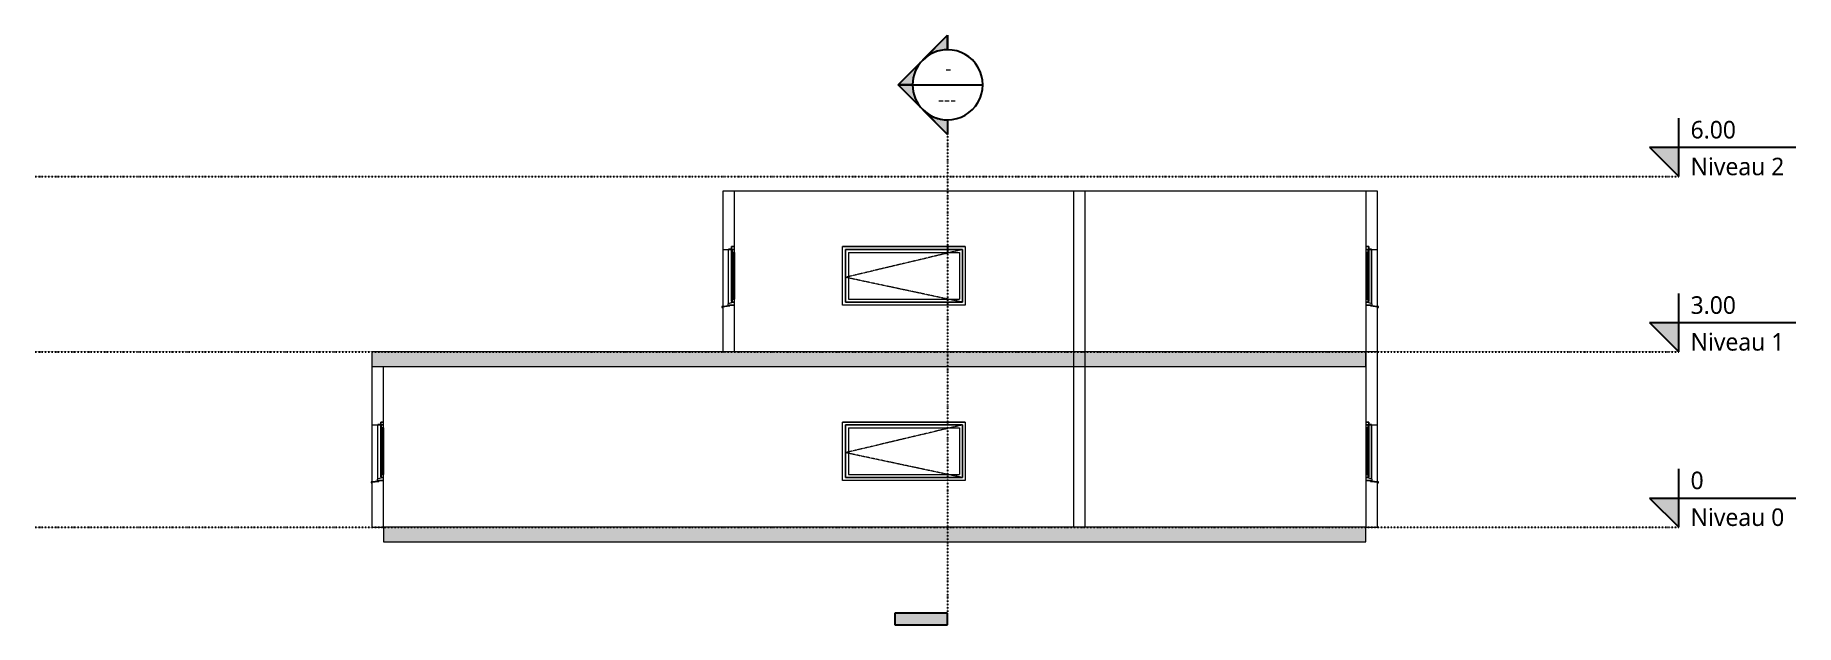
# Model space of a CAD drawing. Header units: millimetres. Extents: x -21350 to 8766, y -1669 to 8418.
import ezdxf

# ---------------------------------------------------------------- set-up
doc = ezdxf.new("R2010")
doc.units = ezdxf.units.MM
doc.linetypes.add('Centre', pattern=[12.499999999999998, 2.5, -1.874999999999999, 6.25, -1.874999999999999])
doc.linetypes.add('Tiret point', pattern=[6.249999999999998, 2.5, -1.874999999999999, 0, -1.874999999999999])
for name, color, linetype, lineweight in [('A-FLOR', 192, 'Continuous', 13), ('A-FLOR-LEVL', 51, 'Continuous', 30), ('A-FLOR-PATT', 8, 'Continuous', 13), ('A-GLAZ', 151, 'Continuous', 13), ('A-GLAZ-SILL', 1, 'Continuous', 13), ('A-WALL', 113, 'Continuous', 13), ('G-ANNO-SYMB', 111, 'Continuous', 30)]:
    doc.layers.add(name, color=color, linetype=linetype, lineweight=lineweight)
doc.styles.add('Trebuchet MS', font='trebuc.ttf', dxfattribs={"height": 299.9999999999996})
doc.styles.add('Trebuchet MS_1', font='trebuc.ttf', dxfattribs={"height": 249.9999999999997})
pattern_1 = [(50, (-7291.786, 2750), (728.7365011075199, -63.75582262483607), [76.2, -838.2]), (355, (-7291.786, 2750), (-140.9716152248045, 764.227602585715), [60.96, -670.56]), (100.451, (-7231.058000000001, 2744.687), (587.7700066638369, 700.4667512811675), [64.76, -712.36]), (46.184, (-7291.786, 2953.2), (1084.316239662759, -168.1709612287867), [114.3, -1257.3]), (96.636, (-7201.425999999999, 2939.186), (949.6099128555584, 989.7098464133105), [97.14, -1068.54]), (351.184, (-7291.786, 2953.2), (949.620552888774, 989.7011531044203), [91.44, -1005.84]), (21, (-7190.186, 2902.4), (606.4578690252075, -409.0605652741464), [76.2, -838.2]), (326, (-7190.186, 2902.4), (247.208340968463, 736.752917204011), [60.96, -670.56]), (71.45100000000001, (-7139.648, 2868.312), (853.6682507774541, 327.6854711435369), [64.76, -712.36]), (37.5, (-7291.786, 2750), (12.35469342532113, 338.2201185742302), [33.528, -628.9039999999999, 33.528, -647.1919999999999, -673.1]), (37.5, (-7291.786, 2750), (12.35469342532113, 338.2201185742302), [-1343.152, 33.528, -639.5719999999999]), (7.499999999999999, (-7291.786, 2750), (267.2788744354337, 400.7221270887441), [33.528, -354.584, 33.528, -613.6639999999999, -256.54]), (7.499999999999999, (-7291.786, 2750), (267.2788744354337, 400.7221270887441), [-1035.304, 33.528, -223.012]), (327.5, (-7518.354000000001, 2750), (542.363331518853, -22.91534459201296), [33.528, -220.472, 33.528, -758.952, -1051.56]), (327.5, (-7518.354000000001, 2750), (542.363331518853, -22.91534459201296), [-1046.48, 33.528, -1018.032]), (317.5, (-7619.954000000001, 2750), (592.5169587678777, 101.7071067647935), [33.528, -296.672, 33.528, -492.7599999999999, -746.76]), (317.5, (-7619.954000000001, 2750), (592.5169587678777, 101.7071067647935), [-856.488, 33.528, -713.2319999999999])]

# ---------------------------------------------------------------- blocks, each defined once
blk = doc.blocks.new('1 Vantail - Droit - 0_60 m x 0_95 m - Appui en aluminium _2_00m large_-255854-Coupe 3')
at = {"layer": 'A-GLAZ', "lineweight": 9}
for p, q in [((-15439.55381009141, 1759.999999999981), (-15489.55381009141, 1759.999999999981)), ((-15489.55381009141, 1759.999999999981), (-15489.55381009141, 1749.999999999981)), ((-15489.55381009141, 1749.999999999981), (-15439.55381009141, 1749.999999999981)), ((-15489.55381009141, 825.9786828647127), (-15489.55381009141, 1749.999999999981)), ((-15439.55381009141, 1749.999999999981), (-15439.55381009141, 1759.999999999981))]:
    blk.add_line(p, q, dxfattribs=at)
at = {"layer": 'A-GLAZ'}
for p, q in [((-15439.55381009141, 1799.99999999998), (-15439.55381009141, 1734.99999999998)), ((-15389.55381009141, 1799.999999999981), (-15439.55381009141, 1799.99999999998)), ((-15439.55381009141, 1734.99999999998), (-15429.55381009141, 1734.99999999998)), ((-15439.55381009141, 864.9999999999804), (-15439.55381009141, 1734.99999999998)), ((-15389.55381009139, 1749.999999999981), (-15429.55381009138, 1749.999999999981)), ((-15429.55381009138, 1749.999999999981), (-15429.55381009138, 1699.999999999982)), ((-15429.55381009141, 1734.99999999998), (-15429.55381009141, 1749.999999999981)), ((-15429.55381009141, 1749.999999999981), (-15389.55381009141, 1749.999999999981)), ((-15429.55381009138, 1699.999999999982), (-15389.55381009139, 1699.999999999982)), ((-15429.55381009138, 1699.999999999981), (-15429.55381009138, 899.9999999999801)), ((-15415.5538100914, 1699.999999999981), (-15415.5538100914, 899.9999999999804)), ((-15403.5538100914, 1699.999999999981), (-15415.5538100914, 1699.999999999981)), ((-15403.5538100914, 899.9999999999804), (-15403.5538100914, 1699.999999999981)), ((-15389.55381009141, 1749.999999999981), (-15389.55381009141, 1799.999999999981)), ((-15389.55381009139, 1699.999999999982), (-15389.55381009139, 1749.999999999981)), ((-15389.55381009138, 1699.999999999981), (-15389.55381009138, 899.9999999999801)), ((-15439.55381009141, 839.3761424862697), (-15499.55381009137, 823.2991909404146)), ((-15499.55381009137, 823.2991909404146), (-15499.55381009137, 794.9999999999808)), ((-15499.55381009137, 794.9999999999808), (-15489.55381009136, 794.9999999999808)), ((-15489.55381009136, 799.9999999999809), (-15389.55381009141, 799.9999999999809)), ((-15489.55381009136, 794.9999999999808), (-15489.55381009136, 799.9999999999809)), ((-15429.55381009141, 864.9999999999804), (-15439.55381009141, 864.9999999999804)), ((-15439.55381009141, 864.9999999999804), (-15439.55381009141, 839.3761424862697)), ((-15389.55381009139, 899.9999999999801), (-15429.55381009138, 899.9999999999801)), ((-15429.55381009138, 899.9999999999801), (-15429.55381009138, 849.9999999999806)), ((-15429.55381009141, 849.9999999999809), (-15429.55381009141, 864.9999999999804)), ((-15429.55381009138, 849.9999999999806), (-15389.55381009139, 849.9999999999806)), ((-15389.55381009141, 849.9999999999809), (-15429.55381009141, 849.9999999999809)), ((-15415.5538100914, 899.9999999999804), (-15403.5538100914, 899.9999999999804)), ((-15389.55381009139, 849.9999999999806), (-15389.55381009139, 899.9999999999801)), ((-15389.55381009141, 799.9999999999809), (-15389.55381009141, 849.9999999999809))]:
    blk.add_line(p, q, dxfattribs=at)
at = {"layer": 'A-GLAZ-SILL'}
for p, q in [((-15474.55381009145, 789.7296905869786), (-15604.55381009238, 776.0661400023423)), ((-15604.55381009238, 776.0661400023423), (-15604.55381009238, 760.5104235264469)), ((-15604.55381009238, 760.5104235264469), (-15599.55381009238, 761.035944702775)), ((-15599.55381009238, 771.3364494153534), (-15469.55381009144, 784.9999999999895)), ((-15599.55381009238, 761.035944702775), (-15599.55381009238, 771.3364494153534)), ((-15469.55381009144, 799.9999999999809), (-15474.55381009145, 799.9999999999809)), ((-15474.55381009145, 799.9999999999809), (-15474.55381009145, 789.7296905869786)), ((-15469.55381009144, 784.9999999999895), (-15469.55381009144, 799.9999999999809))]:
    blk.add_line(p, q, dxfattribs=at)
blk = doc.blocks.new('1 Vantail - Droit - 0_60 m x 0_95 m - Appui en aluminium _2_00m large_-V1-Coupe 3')
at = {"layer": 'A-GLAZ'}
for p, q in [((1460.446189908584, 1799.999999999981), (1410.446189908585, 1799.99999999998)), ((1410.446189908585, 1799.99999999998), (1410.446189908585, 1749.999999999981)), ((1410.446189908564, 1749.999999999981), (1410.446189908564, 1699.999999999982)), ((1450.44618990856, 1749.999999999981), (1410.446189908564, 1749.999999999981)), ((1410.446189908585, 1749.999999999981), (1450.446189908584, 1749.999999999981)), ((1410.446189908564, 1699.999999999982), (1450.44618990856, 1699.999999999982)), ((1410.446189908564, 1699.999999999982), (1410.446189908564, 899.9999999999799)), ((1436.446189908573, 1699.999999999981), (1424.446189908573, 1699.999999999981)), ((1424.446189908573, 1699.999999999981), (1424.446189908573, 899.9999999999804)), ((1436.446189908573, 899.9999999999804), (1436.446189908573, 1699.999999999981)), ((1450.44618990856, 1699.999999999982), (1450.44618990856, 1749.999999999981)), ((1450.446189908584, 1749.999999999981), (1450.446189908584, 1734.99999999998)), ((1450.446189908584, 1734.99999999998), (1460.446189908584, 1734.99999999998)), ((1450.446189908561, 899.9999999999799), (1450.446189908561, 1699.999999999982)), ((1460.446189908584, 1734.99999999998), (1460.446189908584, 1799.999999999981)), ((1460.446189908581, 1734.99999999998), (1460.446189908581, 864.9999999999804)), ((1450.44618990856, 899.9999999999801), (1410.446189908564, 899.9999999999801)), ((1410.446189908564, 899.9999999999801), (1410.446189908564, 849.9999999999806)), ((1410.446189908564, 849.9999999999806), (1450.44618990856, 849.9999999999806)), ((1450.446189908584, 849.9999999999809), (1410.446189908585, 849.9999999999809)), ((1410.446189908585, 849.9999999999809), (1410.446189908585, 799.9999999999809)), ((1410.446189908585, 799.9999999999809), (1510.446189908539, 799.9999999999809)), ((1424.446189908573, 899.9999999999804), (1436.446189908573, 899.9999999999804)), ((1450.44618990856, 849.9999999999806), (1450.44618990856, 899.9999999999801)), ((1460.446189908584, 864.9999999999804), (1450.446189908584, 864.9999999999804)), ((1450.446189908584, 864.9999999999804), (1450.446189908584, 849.9999999999809)), ((1460.446189908584, 839.3761424862697), (1460.446189908584, 864.9999999999804)), ((1520.446189908539, 823.2991909404146), (1460.446189908584, 839.3761424862697)), ((1510.446189908539, 799.9999999999809), (1510.446189908539, 794.9999999999808)), ((1510.446189908539, 794.9999999999808), (1520.446189908539, 794.9999999999808)), ((1520.446189908539, 794.9999999999808), (1520.446189908539, 823.2991909404146))]:
    blk.add_line(p, q, dxfattribs=at)
at = {"layer": 'A-GLAZ', "lineweight": 9}
for p, q in [((1460.446189908584, 1759.999999999981), (1460.446189908584, 1749.999999999981)), ((1510.446189908585, 1759.999999999981), (1460.446189908584, 1759.999999999981)), ((1460.446189908584, 1749.999999999981), (1510.446189908585, 1749.999999999981)), ((1510.446189908585, 1749.999999999981), (1510.446189908585, 1759.999999999981)), ((1510.446189908583, 825.9786828647127), (1510.446189908583, 1749.999999999981))]:
    blk.add_line(p, q, dxfattribs=at)
at = {"layer": 'A-GLAZ-SILL'}
for p, q in [((1495.44618990862, 799.9999999999809), (1490.44618990862, 799.9999999999809)), ((1490.44618990862, 799.9999999999809), (1490.44618990862, 784.9999999999895)), ((1490.44618990862, 784.9999999999895), (1620.44618990955, 771.3364494153534)), ((1495.44618990862, 789.7296905869786), (1495.44618990862, 799.9999999999809)), ((1625.446189909552, 776.0661400023423), (1495.44618990862, 789.7296905869786)), ((1620.44618990955, 771.3364494153534), (1620.44618990955, 761.035944702775)), ((1620.44618990955, 761.035944702775), (1625.446189909552, 760.5104235264469)), ((1625.446189909552, 760.5104235264469), (1625.446189909552, 776.0661400023423))]:
    blk.add_line(p, q, dxfattribs=at)
blk = doc.blocks.new('1 Vantail - Droit - 0_60 m x 0_95 m - Appui en aluminium _2_00m large_-V2-Coupe 3')
at = {"layer": 'A-GLAZ'}
for p, q in [((-7539.553810091415, 799.9999999999809), (-7539.553810091415, 1799.99999999998)), ((-5439.553810091418, 1799.999999999981), (-7539.553810091415, 1799.99999999998)), ((-5489.553810091416, 1749.999999999981), (-7489.553810091415, 1749.999999999981)), ((-7489.553810091415, 1749.999999999981), (-7489.553810091415, 849.9999999999806)), ((-7489.553810091415, 849.9999999999809), (-7489.553810091415, 1749.999999999981)), ((-7489.553810091415, 1749.999999999981), (-5489.553810091416, 1749.999999999981)), ((-7439.553810091417, 1699.999999999982), (-7439.553810091417, 899.9999999999799)), ((-7439.553810091417, 1699.999999999982), (-5539.553810091415, 1699.999999999982)), ((-5539.553810091415, 1699.999999999981), (-5539.553810091415, 899.9999999999801)), ((-5489.553810091416, 849.9999999999806), (-5489.553810091416, 1749.999999999981)), ((-5489.553810091416, 1749.999999999981), (-5489.553810091416, 849.9999999999809)), ((-5439.553810091418, 1799.99999999998), (-5439.553810091418, 799.9999999999809)), ((-5439.553810091418, 799.9999999999809), (-7539.553810091415, 799.9999999999809)), ((-7489.553810091415, 849.9999999999806), (-5489.553810091416, 849.9999999999806)), ((-5489.553810091416, 849.9999999999809), (-7489.553810091415, 849.9999999999809)), ((-7439.553810091417, 899.9999999999799), (-5539.553810091415, 899.9999999999801))]:
    blk.add_line(p, q, dxfattribs=at)
at = {"layer": 'A-GLAZ', "linetype": 'Centre', "lineweight": 9}
for p in [(-5489.553810091416, 1749.999999999981), (-5489.553810091416, 849.9999999999806)]:
    blk.add_line(p, (-7489.553810091415, 1275.000000000118), dxfattribs=at)
blk = doc.blocks.new('Niveau - Marqueur de niveau - Point triangulaire-1765-Coupe 3')
at = {"layer": 'A-FLOR-LEVL'}
blk.add_hatch(color=256, dxfattribs=at).paths.add_polyline_path([(6766.421238841047, 499.9999999998997), (6766.421238841047, -9.94884e-11), (6266.421238841049, 499.9999999998997)])
for p, q in [((6766.421238841047, -9.91712e-11), (6766.421238841047, 999.9999999998962)), ((6266.421238841048, 499.9999999998967), (6766.421238841047, -9.90654e-11)), ((6266.421238841048, 499.9999999998967), (8766.421238841047, 499.9999999998967))]:
    blk.add_line(p, q, dxfattribs=at)
blk = doc.blocks.new('Coupe - Marque de la ligne de coupe - Verticale pleine-3537-Coupe 3')
at = {"layer": 'G-ANNO-SYMB'}
blk.add_hatch(color=256, dxfattribs=at).paths.add_polyline_path([(-6642.578718899215, -1469.20000000001), (-5742.578718899215, -1469.200000000018), (-5742.578718899217, -1669.200000000018), (-6642.578718899216, -1669.20000000001)])
for p, q in [((-6642.578718899215, -1469.20000000001), (-6642.578718899216, -1669.20000000001)), ((-5742.578718899215, -1469.200000000018), (-6642.578718899215, -1469.20000000001)), ((-5742.578718899217, -1669.200000000018), (-5742.578718899215, -1469.200000000018)), ((-6642.578718899216, -1669.20000000001), (-5742.578718899217, -1669.200000000018))]:
    blk.add_line(p, q, dxfattribs=at)
blk = doc.blocks.new('Coupe - Extrémité de la ligne de coupe - Pleine-2974-Coupe 3')
at = {"layer": 'G-ANNO-SYMB'}
h = blk.add_hatch(color=256, dxfattribs=at)
edge = h.paths.add_edge_path()
edge.add_line((-5742.578718899221, 8417.728137423828), (-6166.842787611142, 7993.464068711903))
edge.add_arc((-5742.578718899211, 7569.199999999977), 599.9999999999982, 90.00000000000063, 135.0000000000003, ccw=False)
edge.add_line((-5742.578718899217, 8169.199999999975), (-5742.578718899221, 8417.728137423828))
h = blk.add_hatch(color=256, dxfattribs=at)
edge = h.paths.add_edge_path()
edge.add_line((-6591.106856323064, 7569.199999999972), (-6342.578718899211, 7569.199999999975))
edge.add_arc((-5742.578718899211, 7569.199999999975), 600.0000000000016, 135.0000000000008, 180.0000000000004, ccw=False)
edge.add_line((-6166.842787611144, 7993.4640687119), (-6591.106856323064, 7569.199999999972))
h = blk.add_hatch(color=256, dxfattribs=at)
edge = h.paths.add_edge_path()
edge.add_line((-6591.106856323064, 7569.199999999975), (-6166.842787611142, 7144.935931288049))
edge.add_arc((-5742.57871889921, 7569.199999999977), 600.0000000000023, 180.0000000000001, 224.9999999999998, ccw=False)
edge.add_line((-6342.578718899211, 7569.199999999975), (-6591.106856323064, 7569.199999999975))
h = blk.add_hatch(color=256, dxfattribs=at)
edge = h.paths.add_edge_path()
edge.add_line((-5742.578718899216, 6720.671862576122), (-5742.578718899215, 6969.199999999975))
edge.add_arc((-5742.578718899211, 7569.199999999975), 599.9999999999995, 224.9999999999998, 269.99999999999955, ccw=False)
edge.add_line((-6166.842787611141, 7144.935931288047), (-5742.578718899216, 6720.671862576122))
for p, q in [((-6591.106856323071, 7569.19999999998), (-5742.578718899205, 8417.728137423826)), ((-6166.842787611142, 7993.464068711903), (-5742.578718899221, 8417.728137423828)), ((-5742.578718899208, 8169.199999999975), (-5742.578718899205, 8417.728137423826)), ((-5742.578718899221, 8417.728137423828), (-5742.578718899217, 8169.199999999975)), ((-6591.106856323064, 7569.199999999972), (-6166.842787611144, 7993.4640687119)), ((-6591.106856323071, 7569.19999999998), (-5742.578718899215, 6720.671862576122)), ((-6342.578718899211, 7569.199999999975), (-6591.106856323064, 7569.199999999972)), ((-6591.106856323064, 7569.199999999975), (-6342.578718899211, 7569.199999999975)), ((-6166.842787611142, 7144.935931288049), (-6591.106856323064, 7569.199999999975)), ((-5742.578718899216, 6720.671862576122), (-6166.842787611141, 7144.935931288047)), ((-5742.578718899214, 6969.199999999975), (-5742.578718899215, 6720.671862576122)), ((-5742.578718899215, 6969.199999999975), (-5742.578718899216, 6720.671862576122))]:
    blk.add_line(p, q, dxfattribs=at)
for centre, radius, start, end in [((-5742.578718899211, 7569.199999999975), 600.0000000000008, 90.00000000000003, 269.9999999999993), ((-5742.578718899211, 7569.199999999977), 599.9999999999982, 90.00000000000021, 134.9999999999999), ((-5742.578718899213, 7569.199999999975), 600, 269.9999999999997, 89.99999999999991), ((-5742.578718899211, 7569.199999999975), 600.0000000000016, 135.0000000000004, 180), ((-5742.57871889921, 7569.199999999977), 600.0000000000023, 179.9999999999997, 224.9999999999994), ((-5742.578718899211, 7569.199999999975), 599.9999999999995, 224.9999999999994, 269.9999999999992)]:
    blk.add_arc(centre, radius, start, end, dxfattribs=at)

msp = doc.modelspace()

# ---------------------------------------------------------------- hatches: boundary and pattern name
at = {"layer": 'A-FLOR-PATT', "lineweight": 9}
h = msp.add_hatch(dxfattribs=at)
h.set_pattern_fill('FP_1', color=256, style=0, pattern_type=2)
h.set_pattern_definition(pattern_1)
h.paths.add_polyline_path([(1332.9067752959, 2749.999999999982), (1410.445999999994, 2749.999999999982), (1410.445999999994, 2999.999999999981), (-15589.55381009142, 2999.999999999981), (-15589.55381009142, 2749.999999999982), (-1542.072850966853, 2749.999999999982)])
h = msp.add_hatch(dxfattribs=at)
h.set_pattern_fill('FP_1', color=256, style=0, pattern_type=2)
h.set_pattern_definition(pattern_1)
h.paths.add_polyline_path([(1332.9067752959, -250.00000000002), (1410.446189908596, -250.00000000002), (1410.446189908596, -2.16573e-11), (-15389.55381009142, -2.16573e-11), (-15389.55381009142, -250.00000000002), (-1542.072850966853, -250.00000000002)])

# ---------------------------------------------------------------- linework, layer by layer
at = {"layer": 'A-FLOR'}
for p, q in [((1410.445999999981, 2999.99999999998), (-15589.55381009141, 2999.99999999998)), ((-15589.55381009141, 2999.99999999998), (-15589.55381009141, 2749.99999999998)), ((-15589.55381009141, 2749.99999999998), (1410.445999999981, 2749.99999999998)), ((1410.445999999981, 2749.99999999998), (1410.445999999981, 2999.99999999998)), ((1410.446189908583, -1.94916e-11), (-15389.55381009141, -1.94916e-11)), ((-15389.55381009141, -1.94916e-11), (-15389.55381009141, -250.0000000000195)), ((-15389.55381009141, -250.0000000000195), (1410.446189908583, -250.0000000000195)), ((1410.446189908583, -250.0000000000195), (1410.446189908583, -1.94916e-11))]:
    msp.add_line(p, q, dxfattribs=at)
at = {"layer": 'A-FLOR-LEVL', "linetype": 'Tiret point'}
for p, q in [((-21349.99334460283, 6000.000000000187), (6766.421238841054, 5999.999999999896)), ((-21349.99334460283, 3000.000000000024), (6766.421238841054, 2999.999999999933)), ((-21349.99334460283, 8.80316e-11), (6766.421238841054, -1.027045e-10))]:
    msp.add_line(p, q, dxfattribs=at)
at = {"layer": 'A-WALL'}
for p, q in [((1610.446189908585, 5749.999999999979), (-9589.553810091411, 5749.999999999979)), ((-9589.553810091411, 5749.999999999979), (-9589.553810091411, 3777.642703531427)), ((-9389.553810091411, 4799.99999999998), (-9389.553810091411, 5749.999999999979)), ((-3589.553810091422, 5749.999999999979), (-3589.553810091422, -1.94916e-11)), ((-3389.553810091422, -1.94916e-11), (-3389.553810091422, 5749.999999999979)), ((1410.446189908585, 5749.999999999979), (1410.446189908585, 4799.99999999998)), ((1610.446189908581, 3777.642703531429), (1610.446189908585, 5749.999999999979)), ((-9589.553810091411, 4749.999999999981), (-9489.553810091413, 4749.999999999981)), ((-9489.553810091413, 4759.99999999998), (-9439.55381009141, 4759.999999999981)), ((-9489.553810091415, 3825.978682864711), (-9489.553810091413, 4759.99999999998)), ((-9439.55381009141, 4759.999999999981), (-9439.55381009141, 4799.99999999998)), ((-9439.55381009141, 4799.99999999998), (-9389.553810091411, 4799.99999999998)), ((-7539.553810091416, 3799.999999999981), (-7539.553810091416, 4799.99999999998)), ((-7539.553810091416, 4799.99999999998), (-5439.553810091419, 4799.999999999981)), ((-5439.553810091419, 4799.999999999981), (-5439.553810091419, 3799.999999999981)), ((1410.446189908585, 4799.99999999998), (1460.446189908584, 4799.99999999998)), ((1460.446189908584, 4799.99999999998), (1460.446189908584, 4759.999999999981)), ((1460.446189908584, 4759.999999999981), (1510.446189908587, 4759.99999999998)), ((1510.446189908587, 4759.99999999998), (1510.446189908584, 3825.978682864713)), ((1510.446189908587, 4749.999999999981), (1610.446189908585, 4749.999999999981)), ((-9469.553810091365, 3784.999999999981), (-9589.553810091411, 3772.387491768095)), ((-9589.553810091411, 3772.387491768095), (-9589.553810091411, 2999.99999999998)), ((-9489.553810091364, 3788.153127058001), (-9489.553810091364, 3794.999999999979)), ((-9389.553810091411, 3799.999999999981), (-9469.553810091365, 3799.999999999981)), ((-9469.553810091365, 3799.999999999981), (-9469.553810091365, 3784.999999999981)), ((-9389.553810091411, 2999.99999999998), (-9389.553810091411, 3799.999999999981)), ((-5439.553810091419, 3799.999999999981), (-7539.553810091416, 3799.999999999981)), ((1410.446189908585, 3799.999999999981), (1410.446189908585, 1799.99999999998)), ((1490.446189908539, 3799.999999999981), (1410.446189908585, 3799.999999999981)), ((1490.446189908539, 3784.999999999981), (1490.446189908539, 3799.999999999981)), ((1610.446189908585, 3772.387491768095), (1490.446189908539, 3784.999999999981)), ((1510.446189908537, 3794.999999999979), (1510.446189908537, 3788.153127058001)), ((1610.446189908581, 777.6427035314301), (1610.446189908585, 3772.387491768095)), ((-15589.55381009141, 2749.99999999998), (-15589.55381009141, 777.6427035314294)), ((-15389.55381009141, 1799.99999999998), (-15389.55381009141, 2749.99999999998)), ((1610.446189908585, 2999.99999999998), (1410.446189908585, 2999.999999999981)), ((-15589.55381009141, 1749.999999999981), (-15489.55381009141, 1749.999999999981)), ((-15489.55381009141, 1759.99999999998), (-15439.55381009141, 1759.99999999998)), ((-15489.55381009141, 825.9786828647149), (-15489.55381009141, 1759.99999999998)), ((-15439.55381009141, 1759.99999999998), (-15439.55381009141, 1799.99999999998)), ((-15439.55381009141, 1799.99999999998), (-15389.55381009141, 1799.99999999998)), ((-7539.553810091416, 799.9999999999809), (-7539.553810091416, 1799.99999999998)), ((-7539.553810091416, 1799.99999999998), (-5439.553810091419, 1799.999999999981)), ((-5439.553810091419, 1799.999999999981), (-5439.553810091419, 799.9999999999809)), ((1410.446189908585, 1799.99999999998), (1460.446189908584, 1799.99999999998)), ((1460.446189908584, 1799.99999999998), (1460.446189908584, 1759.99999999998)), ((1460.446189908584, 1759.99999999998), (1510.446189908587, 1759.99999999998)), ((1510.446189908587, 1759.99999999998), (1510.446189908584, 825.9786828647138)), ((1510.446189908587, 1749.999999999981), (1610.446189908585, 1749.999999999981)), ((-15469.55381009136, 784.999999999981), (-15589.55381009141, 772.3874917680951)), ((-15589.55381009141, 772.3874917680951), (-15589.55381009141, -1.94916e-11)), ((-15489.55381009136, 788.153127058004), (-15489.55381009136, 794.9999999999811)), ((-15389.55381009141, 799.9999999999811), (-15469.55381009136, 799.9999999999811)), ((-15469.55381009136, 799.9999999999811), (-15469.55381009136, 784.999999999981)), ((-15389.55381009141, -1.94916e-11), (-15389.55381009141, 799.9999999999811)), ((-5439.553810091419, 799.9999999999809), (-7539.553810091416, 799.9999999999809)), ((1410.446189908585, 799.9999999999811), (1410.446189908585, -1.94916e-11)), ((1490.446189908539, 799.9999999999811), (1410.446189908585, 799.9999999999811)), ((1490.446189908539, 784.999999999981), (1490.446189908539, 799.9999999999811)), ((1610.446189908585, 772.3874917680951), (1490.446189908539, 784.999999999981)), ((1510.446189908537, 794.9999999999811), (1510.446189908537, 788.1531270580039)), ((1610.446189908585, -1.94916e-11), (1610.446189908585, 772.3874917680951)), ((-15589.55381009141, -1.94916e-11), (-15389.55381009141, -1.94916e-11)), ((1410.446189908585, -1.94916e-11), (1610.446189908585, -1.94916e-11))]:
    msp.add_line(p, q, dxfattribs=at)
at = {"layer": 'G-ANNO-SYMB'}
msp.add_line((-6342.578718899211, 7569.199999999975), (-5142.578718899211, 7569.199999999975), dxfattribs=at)
at = {"layer": 'G-ANNO-SYMB', "linetype": 'Tiret point'}
msp.add_line((-5742.578718899221, 6969.199999999979), (-5742.578718899221, -1469.200000000019), dxfattribs=at)

# ---------------------------------------------------------------- block references
at = {"layer": 'A-FLOR-LEVL'}
for p in [(0, 5999.999999999993), (0, 3000.000000000034), (0, 0)]:
    msp.add_blockref('Niveau - Marqueur de niveau - Point triangulaire-1765-Coupe 3', p, dxfattribs=at)
at = {"layer": 'A-GLAZ', "lineweight": 9}
for name, p in [('1 Vantail - Droit - 0_60 m x 0_95 m - Appui en aluminium _2_00m large_-255854-Coupe 3', (6000.000000000006, 3000)), ('1 Vantail - Droit - 0_60 m x 0_95 m - Appui en aluminium _2_00m large_-V2-Coupe 3', (0, 3000)), ('1 Vantail - Droit - 0_60 m x 0_95 m - Appui en aluminium _2_00m large_-V1-Coupe 3', (0, 3000)), ('1 Vantail - Droit - 0_60 m x 0_95 m - Appui en aluminium _2_00m large_-255854-Coupe 3', (0, 0)), ('1 Vantail - Droit - 0_60 m x 0_95 m - Appui en aluminium _2_00m large_-V2-Coupe 3', (0, 0)), ('1 Vantail - Droit - 0_60 m x 0_95 m - Appui en aluminium _2_00m large_-V1-Coupe 3', (0, 0))]:
    msp.add_blockref(name, p, dxfattribs=at)
at = {"layer": 'G-ANNO-SYMB'}
for name in ['Coupe - Extrémité de la ligne de coupe - Pleine-2974-Coupe 3', 'Coupe - Marque de la ligne de coupe - Verticale pleine-3537-Coupe 3']:
    msp.add_blockref(name, (0, 0), dxfattribs=at)

# ---------------------------------------------------------------- texts
at = {"layer": 'A-FLOR-LEVL', "char_height": 299.9999999999996, "attachment_point": 1, "style": 'Trebuchet MS'}
for s, insert, width in [('6.00', (6966.973958932498, 6951.120147257118), 1010.126249999999), ('Niveau 2', (6966.973958932498, 6321.614472002533), 1980.168124999997), ('3.00', (6966.973958932498, 3951.120147257158), 1010.126249999999), ('Niveau 1', (6966.973958932498, 3321.614472002572), 1980.168124999997), ('0', (6966.973958932496, 951.1201472571245), 272.5737499999997), ('Niveau 0', (6966.973958932496, 321.6144720025392), 1980.168124999997)]:
    msp.add_mtext(s, dxfattribs=dict(at, insert=insert, width=width))
at = {"layer": 'G-ANNO-SYMB', "char_height": 249.9999999999997, "attachment_point": 1, "style": 'Trebuchet MS_1'}
for s, insert, width in [('-', (-5784.336661232584, 7978.628115186618), 152.3206249999998), ('---', (-5909.836661232585, 7448.479645112255), 456.9618749999995)]:
    msp.add_mtext(s, dxfattribs=dict(at, insert=insert, width=width))

doc.saveas('drawing.dxf')
